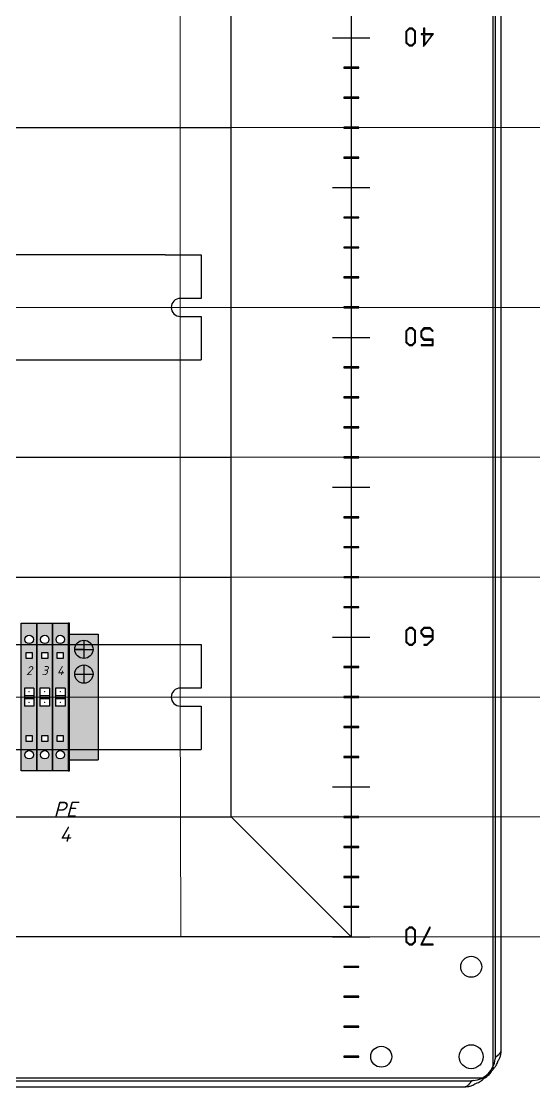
# Model space of a CAD drawing. Header units: millimetres. Extents: x 0 to 53000, y -591 to 24400.
# Drawn here: x 15424.7 to 15595.8, y 2421.8 to 2777.3 of the extents above; entities that cross this region are included whole.
import ezdxf
from ezdxf.enums import TextEntityAlignment as Align

# ---------------------------------------------------------------- set-up
doc = ezdxf.new("R2010")
doc.units = ezdxf.units.MM
doc.layers.add('КК перф 40х60', color=6, linetype='Continuous', lineweight=30)
doc.layers.add('Основная', color=7, linetype='Continuous', lineweight=30)
doc.layers.add('Привязки', color=2, linetype='Continuous', lineweight=0, plot=False, transparency=0.8)
doc.styles.add('текст', font='isocpeui.ttf')

# ---------------------------------------------------------------- blocks, each defined once
blk = doc.blocks.new('Стопор на DIN')
at = {"layer": 'Основная', "true_color": 0x939598}
h = blk.add_hatch(color=252, dxfattribs=at)
h.dxf.hatch_style = 1
h.paths.add_polyline_path([(0, 21), (-9.5, 21), (-9.5, -21), (0, -21)])
at = {"layer": 'Основная'}
for p, q in [((-9.5, -21), (-9.5, 21)), ((-9.5, 21), (0, 21)), ((-4.75, 18.97), (-4.75, 12.87)), ((0, 21), (0, -21)), ((-4.75, 15.92), (-7.8, 15.92)), ((-7.8, 15.92), (-1.7, 15.92)), ((-4.75, 10.71), (-4.75, 4.6)), ((-7.8, 7.66), (-1.7, 7.66)), ((-9.5, -21), (0, -21))]:
    blk.add_line(p, q, dxfattribs=at)
for centre in [(-4.75, 15.92), (-4.75, 7.66)]:
    blk.add_circle(centre, 3.05, dxfattribs=at)
blk = doc.blocks.new('Заглушка КПИ зеленая 1.5-2.5')
at = {"layer": 'Основная'}
h = blk.add_hatch(color=3, dxfattribs=at)
h.dxf.hatch_style = 1
h.paths.add_polyline_path([(2212.92, 559.35), (2213.42, 559.35), (2213.42, 608.65), (2212.92, 608.65)])
for p, q in [((2212.92, 608.65), (2212.92, 559.35)), ((2213.42, 608.65), (2212.92, 608.65)), ((2213.42, 559.35), (2213.42, 608.65)), ((2212.92, 559.35), (2213.42, 559.35))]:
    blk.add_line(p, q, dxfattribs=at)
blk = doc.blocks.new('КПИ 2-2.5')
at = {"layer": 'Основная'}
for p, q in [((0, -24.65), (0, 24.65)), ((0, 24.65), (5.2, 24.65)), ((5.2, 24.65), (5.2, -24.65)), ((2.6, 3), (1.025, 3)), ((1.025, 3), (1.025, 0)), ((1.025, 0.5), (4.175, 0.5)), ((1.025, 0.5), (4.175, 0.5)), ((1.025, 0), (1.025, -3)), ((4.175, 3), (2.6, 3)), ((4.175, 3), (4.175, 0)), ((4.175, 0), (4.175, -3)), ((4.175, -0.5), (1.025, -0.5)), ((1.025, -0.5), (4.175, -0.5)), ((2.6, -3), (1.025, -3)), ((4.175, -3), (2.6, -3)), ((5.2, -24.65), (0, -24.65))]:
    blk.add_line(p, q, dxfattribs=at)
for points in [[(1.6, 14.825), (3.6, 14.825), (3.6, 12.825), (1.6, 12.825)], [(1.6, -12.825), (3.6, -12.825), (3.6, -14.825), (1.6, -14.825)]]:
    blk.add_lwpolyline(points, close=True, dxfattribs=at)
for centre in [(2.6, 19.2375), (2.6, -19.2375)]:
    blk.add_circle(centre, 1.4187, dxfattribs=at)
blk = doc.blocks.new('КПИ 2-2.5 ЖЗ')
at = {"layer": 'Основная', "true_color": 0x939598}
h = blk.add_hatch(color=252, dxfattribs=at)
h.set_gradient(color1=(19, 103, 52), color2=(200, 201, 45), rotation=45, name='CYLINDER')
h.paths.add_polyline_path([(5.2, 24.65), (0, 24.65), (0, 0), (1.03, 0), (1.03, 3), (2.6, 3), (4.17, 3), (4.17, -3), (5.2, -3)])
h.paths.add_polyline_path([(1.6, 12.82), (1.6, 14.82), (3.6, 14.82), (3.6, 12.82)], flags=16)
edge = h.paths.add_edge_path(flags=16)
edge.add_arc((2.6, 19.24), 1.42, 0, 360)
at = {"layer": 'Основная'}
h = blk.add_hatch(color=256, dxfattribs=at)
h.set_gradient(color1=(200, 201, 45), color2=(19, 103, 52), rotation=45, name='CYLINDER')
h.paths.add_polyline_path([(5.2, 0), (4.17, 0), (4.17, -3), (2.6, -3), (1.03, -3), (1.03, 3), (0, 3), (0, -24.65), (5.2, -24.65)])
h.paths.add_polyline_path([(3.6, -12.82), (3.6, -14.82), (1.6, -14.82), (1.6, -12.82)], flags=16)
edge = h.paths.add_edge_path(flags=16)
edge.add_arc((2.6, -19.24), 1.42, 0, 360)
at = {"layer": 'Привязки'}
for centre in [(2.6, 1.75), (2.6, -1.75)]:
    blk.add_circle(centre, 0.00000908, dxfattribs=at)
for p in [(2.6, 1.75), (2.6, 1.75), (2.6, 1.75), (2.6, 1.75), (2.6, 1.75), (2.6, 1.75), (2.6, -1.75), (2.6, -1.75), (2.6, -1.75), (2.6, -1.75), (2.6, -1.75), (2.6, -1.75)]:
    blk.add_point(p, dxfattribs=at)
at = {"layer": 'Основная'}
blk.add_blockref('КПИ 2-2.5', (0, 0), dxfattribs=at)

msp = doc.modelspace()

# ---------------------------------------------------------------- linework, layer by layer
at = {"layer": 'КК перф 40х60'}
for p, q in [((15534.65596, 3121.84891), (15534.65596, 2471.8489)), ((15494.65596, 2511.84891), (15494.65596, 3081.84891)), ((15124.62297, 2741.8489), (15494.62298, 2741.84893)), ((15124.65596, 2631.84891), (15494.65596, 2631.84891)), ((15124.65596, 2591.84891), (15494.65596, 2591.84891)), ((15124.65596, 2511.8489), (15494.65596, 2511.84891)), ((15494.65596, 2511.84891), (15534.65596, 2471.8489)), ((15534.65596, 2471.8489), (15084.65596, 2471.8489))]:
    msp.add_line(p, q, dxfattribs=at)
at = {"layer": 'Основная', "linetype": 'Continuous'}
for p, q in [((15581.85595, 3166.17028), (15581.85595, 2427.52753)), ((15581.85595, 3166.17028), (15581.85595, 2427.52753)), ((15582.75595, 2431.71183), (15582.75595, 3161.98598)), ((15582.75595, 2431.71183), (15582.75595, 3161.98598)), ((15584.65596, 2433.63525), (15584.65596, 3160.06256)), ((15584.65596, 2433.63525), (15584.65596, 3160.06256)), ((15584.65596, 2433.94892), (15584.65596, 3159.74889)), ((15584.65596, 2433.94892), (15584.65596, 3159.74889)), ((15553.95039, 2774.98814), (15552.89047, 2773.94577)), ((15552.89047, 2773.94577), (15552.89047, 2770.12254)), ((15553.24378, 2773.90482), (15554.11067, 2774.77288)), ((15553.24378, 2770.20678), (15553.24378, 2773.90482)), ((15555.06414, 2774.98814), (15553.95039, 2774.98814)), ((15554.11067, 2774.77288), (15554.9027, 2774.77288)), ((15554.9027, 2774.77288), (15555.74735, 2773.92822)), ((15556.0995, 2773.96916), (15555.06414, 2774.98814)), ((15555.74735, 2773.92822), (15555.74735, 2770.18338)), ((15556.0995, 2770.09797), (15556.0995, 2773.96916)), ((15557.91869, 2773.14088), (15557.91869, 2772.86712)), ((15558.80547, 2773.14088), (15557.91869, 2773.14088)), ((15557.91869, 2772.86712), (15558.80547, 2772.86712)), ((15558.80547, 2774.98814), (15558.80547, 2773.14088)), ((15559.15878, 2774.98814), (15558.80547, 2774.98814)), ((15558.80547, 2768.9234), (15562.08002, 2773.14088)), ((15558.80547, 2772.86712), (15558.80547, 2768.9234)), ((15559.15878, 2773.14088), (15559.15878, 2774.98814)), ((15562.08002, 2773.14088), (15559.15878, 2773.14088)), ((15559.15878, 2772.86946), (15561.60035, 2772.86946)), ((15561.60035, 2772.86946), (15559.15878, 2769.46155)), ((15559.15878, 2769.46155), (15559.15878, 2772.86946)), ((15552.89047, 2770.12254), (15553.95157, 2769.07315)), ((15554.11185, 2769.33403), (15553.24378, 2770.20678)), ((15553.95157, 2769.07315), (15555.0618, 2769.07315)), ((15554.90152, 2769.33403), (15554.11185, 2769.33403)), ((15555.74735, 2770.18338), (15554.90152, 2769.33403)), ((15555.0618, 2769.07315), (15556.0995, 2770.09797)), ((15532.15595, 2761.9989), (15532.15595, 2761.69891)), ((15537.15596, 2761.9989), (15532.15595, 2761.9989)), ((15537.15596, 2761.69891), (15537.15596, 2761.9989)), ((15532.15595, 2761.69891), (15537.15596, 2761.69891)), ((15537.15596, 2751.99891), (15532.15595, 2751.99891)), ((15532.15595, 2751.99891), (15532.15595, 2751.6989)), ((15532.15595, 2751.6989), (15537.15596, 2751.6989)), ((15537.15596, 2751.6989), (15537.15596, 2751.99891)), ((15532.15595, 2741.9989), (15532.15595, 2741.69891)), ((15537.15596, 2741.9989), (15532.15595, 2741.9989)), ((15532.15595, 2741.69891), (15537.15596, 2741.69891)), ((15537.15596, 2741.69891), (15537.15596, 2741.9989)), ((15532.15595, 2731.9989), (15532.15595, 2731.6989)), ((15537.15596, 2731.9989), (15532.15595, 2731.9989)), ((15532.15595, 2731.6989), (15537.15596, 2731.6989)), ((15537.15596, 2731.6989), (15537.15596, 2731.9989)), ((15532.15595, 2711.99891), (15532.15595, 2711.6989)), ((15537.15596, 2711.99891), (15532.15595, 2711.99891)), ((15532.15595, 2711.6989), (15537.15596, 2711.6989)), ((15537.15596, 2711.6989), (15537.15596, 2711.99891)), ((15532.15595, 2701.9989), (15532.15595, 2701.6989)), ((15537.15596, 2701.9989), (15532.15595, 2701.9989)), ((15532.15595, 2701.6989), (15537.15596, 2701.6989)), ((15537.15596, 2701.6989), (15537.15596, 2701.9989)), ((15532.15595, 2691.9989), (15532.15595, 2691.69891)), ((15537.15596, 2691.9989), (15532.15595, 2691.9989)), ((15532.15595, 2691.69891), (15537.15596, 2691.69891)), ((15537.15596, 2691.69891), (15537.15596, 2691.9989)), ((15532.15595, 2681.99891), (15532.15595, 2681.69891)), ((15537.15596, 2681.99891), (15532.15595, 2681.99891)), ((15532.15595, 2681.69891), (15537.15596, 2681.69891)), ((15537.15596, 2681.69891), (15537.15596, 2681.99891)), ((15553.95039, 2675.01694), (15552.89047, 2673.97456)), ((15552.89047, 2673.97456), (15552.89047, 2670.15133)), ((15553.24378, 2673.93361), (15554.11067, 2674.80168)), ((15553.24378, 2670.23557), (15553.24378, 2673.93361)), ((15555.06414, 2675.01694), (15553.95039, 2675.01694)), ((15554.11067, 2674.80168), (15554.9027, 2674.80168)), ((15554.9027, 2674.80168), (15555.74735, 2673.95702)), ((15556.0995, 2673.99796), (15555.06414, 2675.01694)), ((15555.74735, 2673.95702), (15555.74735, 2670.21218)), ((15556.0995, 2670.12678), (15556.0995, 2673.99796)), ((15558.91311, 2675.01694), (15557.85317, 2673.97222)), ((15557.85317, 2673.97222), (15557.85317, 2672.022)), ((15558.20532, 2673.88916), (15559.07572, 2674.74436)), ((15558.20532, 2672.11443), (15558.20532, 2673.88916)), ((15560.97915, 2675.01694), (15558.91311, 2675.01694)), ((15559.07572, 2674.74436), (15560.81768, 2674.74436)), ((15560.81768, 2674.74436), (15561.8039, 2673.82247)), ((15561.99929, 2673.98977), (15560.97915, 2675.01694)), ((15561.8039, 2673.82247), (15561.99929, 2673.98977)), ((15552.89047, 2670.15133), (15553.95157, 2669.10194)), ((15554.11185, 2669.36282), (15553.24378, 2670.23557)), ((15555.74735, 2670.21218), (15554.90152, 2669.36282)), ((15555.0618, 2669.10194), (15556.0995, 2670.12678)), ((15557.85317, 2672.022), (15558.91193, 2670.97377)), ((15559.07572, 2671.25806), (15558.20532, 2672.11443)), ((15558.91193, 2670.97377), (15561.66237, 2670.97377)), ((15562.01448, 2671.25806), (15559.07572, 2671.25806)), ((15561.66237, 2670.97377), (15561.66237, 2669.37336)), ((15562.01448, 2669.10194), (15562.01448, 2671.25806)), ((15553.95157, 2669.10194), (15555.0618, 2669.10194)), ((15554.90152, 2669.36282), (15554.11185, 2669.36282)), ((15557.91869, 2669.37336), (15557.91869, 2669.10194)), ((15561.66237, 2669.37336), (15557.91869, 2669.37336)), ((15557.91869, 2669.10194), (15562.01448, 2669.10194)), ((15532.15595, 2661.99891), (15532.15595, 2661.6989)), ((15537.15596, 2661.99891), (15532.15595, 2661.99891)), ((15532.15595, 2661.6989), (15537.15596, 2661.6989)), ((15537.15596, 2661.6989), (15537.15596, 2661.99891)), ((15537.15596, 2651.9989), (15532.15595, 2651.9989)), ((15532.15595, 2651.9989), (15532.15595, 2651.6989)), ((15537.15596, 2651.6989), (15537.15596, 2651.9989)), ((15532.15595, 2651.6989), (15537.15596, 2651.6989)), ((15532.15595, 2641.9989), (15532.15595, 2641.69891)), ((15537.15596, 2641.9989), (15532.15595, 2641.9989)), ((15532.15595, 2641.69891), (15537.15596, 2641.69891)), ((15537.15596, 2641.69891), (15537.15596, 2641.9989)), ((15532.15595, 2631.99891), (15532.15595, 2631.6989)), ((15537.15596, 2631.99891), (15532.15595, 2631.99891)), ((15532.15595, 2631.6989), (15537.15596, 2631.6989)), ((15537.15596, 2631.6989), (15537.15596, 2631.99891)), ((15532.15595, 2611.9989), (15532.15595, 2611.69891)), ((15537.15596, 2611.9989), (15532.15595, 2611.9989)), ((15532.15595, 2611.69891), (15537.15596, 2611.69891)), ((15537.15596, 2611.69891), (15537.15596, 2611.9989)), ((15532.15595, 2601.99891), (15532.15595, 2601.6989)), ((15537.15596, 2601.99891), (15532.15595, 2601.99891)), ((15537.15596, 2601.6989), (15537.15596, 2601.99891)), ((15532.15595, 2601.6989), (15537.15596, 2601.6989)), ((15532.15595, 2591.9989), (15532.15595, 2591.69891)), ((15537.15596, 2591.9989), (15532.15595, 2591.9989)), ((15532.15595, 2591.69891), (15537.15596, 2591.69891)), ((15537.15596, 2591.69891), (15537.15596, 2591.9989)), ((15532.15595, 2581.99891), (15532.15595, 2581.69891)), ((15537.15596, 2581.99891), (15532.15595, 2581.99891)), ((15532.15595, 2581.69891), (15537.15596, 2581.69891)), ((15537.15596, 2581.69891), (15537.15596, 2581.99891)), ((15553.95039, 2575.04575), (15552.89047, 2574.00337)), ((15552.89047, 2574.00337), (15552.89047, 2570.18014)), ((15553.24378, 2573.96242), (15554.11067, 2574.83048)), ((15553.24378, 2570.26437), (15553.24378, 2573.96242)), ((15555.06414, 2575.04575), (15553.95039, 2575.04575)), ((15554.11067, 2574.83048), (15554.9027, 2574.83048)), ((15554.9027, 2574.83048), (15555.74735, 2573.98581)), ((15556.0995, 2574.02676), (15555.06414, 2575.04575)), ((15555.74735, 2573.98581), (15555.74735, 2570.24097)), ((15556.0995, 2570.15557), (15556.0995, 2574.02676)), ((15558.91311, 2575.04575), (15557.85317, 2574.00337)), ((15557.85317, 2574.00337), (15557.85317, 2572.99959)), ((15558.20532, 2573.96242), (15559.07688, 2574.83048)), ((15558.20532, 2573.12008), (15558.20532, 2573.96242)), ((15560.97915, 2575.04575), (15558.91311, 2575.04575)), ((15559.07688, 2574.83048), (15560.81768, 2574.83048)), ((15560.81768, 2574.83048), (15561.66237, 2573.98581)), ((15562.01448, 2574.02676), (15560.97915, 2575.04575)), ((15561.66237, 2573.98581), (15561.66237, 2572.25203)), ((15562.01448, 2571.09266), (15562.01448, 2574.02676)), ((15552.89047, 2570.18014), (15553.95157, 2569.13075)), ((15554.11185, 2569.39162), (15553.24378, 2570.26437)), ((15555.74735, 2570.24097), (15554.90152, 2569.39162)), ((15555.0618, 2569.13075), (15556.0995, 2570.15557)), ((15557.85317, 2572.99959), (15558.91427, 2571.95253)), ((15559.07806, 2572.25203), (15558.20532, 2573.12008)), ((15558.91427, 2571.95253), (15561.66237, 2571.95253)), ((15561.66237, 2572.25203), (15559.07806, 2572.25203)), ((15561.66237, 2571.18274), (15559.86305, 2569.40333)), ((15560.02333, 2569.13075), (15562.01448, 2571.09266)), ((15561.66237, 2571.95253), (15561.66237, 2571.18274)), ((15553.95157, 2569.13075), (15555.0618, 2569.13075)), ((15554.90152, 2569.39162), (15554.11185, 2569.39162)), ((15558.87216, 2569.40333), (15558.87216, 2569.13075)), ((15559.86305, 2569.40333), (15558.87216, 2569.40333)), ((15558.87216, 2569.13075), (15560.02333, 2569.13075)), ((15537.15596, 2561.9989), (15532.15595, 2561.9989)), ((15532.15595, 2561.9989), (15532.15595, 2561.69891)), ((15532.15595, 2561.69891), (15537.15596, 2561.69891)), ((15537.15596, 2561.69891), (15537.15596, 2561.9989)), ((15532.15595, 2551.99891), (15532.15595, 2551.6989)), ((15537.15596, 2551.99891), (15532.15595, 2551.99891)), ((15532.15595, 2551.6989), (15537.15596, 2551.6989)), ((15537.15596, 2551.6989), (15537.15596, 2551.99891)), ((15532.15595, 2541.9989), (15532.15595, 2541.69891)), ((15537.15596, 2541.9989), (15532.15595, 2541.9989)), ((15532.15595, 2541.69891), (15537.15596, 2541.69891)), ((15537.15596, 2541.69891), (15537.15596, 2541.9989)), ((15532.15595, 2531.99891), (15532.15595, 2531.69889)), ((15537.15596, 2531.99891), (15532.15595, 2531.99891)), ((15532.15595, 2531.69889), (15537.15596, 2531.69889)), ((15537.15596, 2531.69889), (15537.15596, 2531.99891)), ((15532.15595, 2511.9989), (15532.15595, 2511.69891)), ((15537.15596, 2511.9989), (15532.15595, 2511.9989)), ((15532.15595, 2511.69891), (15537.15596, 2511.69891)), ((15537.15596, 2511.69891), (15537.15596, 2511.9989)), ((15537.15596, 2501.99891), (15532.15595, 2501.99891)), ((15532.15595, 2501.99891), (15532.15595, 2501.69889)), ((15532.15595, 2501.69889), (15537.15596, 2501.69889)), ((15537.15596, 2501.69889), (15537.15596, 2501.99891)), ((15532.15595, 2491.99889), (15532.15595, 2491.6989)), ((15537.15596, 2491.99889), (15532.15595, 2491.99889)), ((15537.15596, 2491.6989), (15537.15596, 2491.99889)), ((15532.15595, 2491.6989), (15537.15596, 2491.6989)), ((15532.15595, 2481.9989), (15532.15595, 2481.69891)), ((15537.15596, 2481.9989), (15532.15595, 2481.9989)), ((15532.15595, 2481.69891), (15537.15596, 2481.69891)), ((15537.15596, 2481.69891), (15537.15596, 2481.9989)), ((15553.95039, 2475.07454), (15552.89047, 2474.03215)), ((15552.89047, 2474.03215), (15552.89047, 2470.20892)), ((15553.24378, 2473.99123), (15554.11067, 2474.85928)), ((15553.24378, 2470.29318), (15553.24378, 2473.99123)), ((15555.06414, 2475.07454), (15553.95039, 2475.07454)), ((15554.11067, 2474.85928), (15554.9027, 2474.85928)), ((15554.9027, 2474.85928), (15555.74735, 2474.01462)), ((15556.0995, 2474.05557), (15555.06414, 2475.07454)), ((15555.74735, 2474.01462), (15555.74735, 2470.26978)), ((15556.0995, 2470.18437), (15556.0995, 2474.05557)), ((15560.78845, 2475.07454), (15557.8134, 2469.15953)), ((15558.24392, 2469.43213), (15561.05402, 2474.96809)), ((15561.05402, 2474.96809), (15560.78845, 2475.07454)), ((15552.89047, 2470.20892), (15553.95157, 2469.15953)), ((15554.11185, 2469.42041), (15553.24378, 2470.29318)), ((15553.95157, 2469.15953), (15555.0618, 2469.15953)), ((15554.90152, 2469.42041), (15554.11185, 2469.42041)), ((15555.74735, 2470.26978), (15554.90152, 2469.42041)), ((15555.0618, 2469.15953), (15556.0995, 2470.18437)), ((15557.8134, 2469.15953), (15561.9525, 2469.15953)), ((15561.9525, 2469.43213), (15558.24392, 2469.43213)), ((15561.9525, 2469.15953), (15561.9525, 2469.43213)), ((15532.15595, 2461.99889), (15532.15595, 2461.6989)), ((15537.15596, 2461.99889), (15532.15595, 2461.99889)), ((15532.15595, 2461.6989), (15537.15596, 2461.6989)), ((15537.15596, 2461.6989), (15537.15596, 2461.99889)), ((15532.15595, 2451.9989), (15532.15595, 2451.69891)), ((15537.15596, 2451.9989), (15532.15595, 2451.9989)), ((15532.15595, 2451.69891), (15537.15596, 2451.69891)), ((15537.15596, 2451.69891), (15537.15596, 2451.9989)), ((15532.15595, 2441.99891), (15532.15595, 2441.69889)), ((15537.15596, 2441.99891), (15532.15595, 2441.99891)), ((15537.15596, 2441.69889), (15537.15596, 2441.99891)), ((15532.15595, 2441.69889), (15537.15596, 2441.69889)), ((15532.15595, 2431.99889), (15532.15595, 2431.6989)), ((15537.15596, 2431.99889), (15532.15595, 2431.99889)), ((15532.15595, 2431.6989), (15537.15596, 2431.6989)), ((15537.15596, 2431.6989), (15537.15596, 2431.99889)), ((15578.97731, 2424.64889), (15040.33461, 2424.64889)), ((15578.97731, 2424.64889), (15040.33461, 2424.64889)), ((15044.51891, 2423.74889), (15574.793, 2423.74889)), ((15044.51891, 2423.74889), (15574.793, 2423.74889)), ((15046.44229, 2421.8489), (15572.86962, 2421.8489)), ((15046.44229, 2421.8489), (15572.86962, 2421.8489)), ((15046.75596, 2421.8489), (15572.56567, 2421.8489)), ((15046.75596, 2421.8489), (15572.56567, 2421.8489))]:
    msp.add_line(p, q, dxfattribs=at)
at = {"layer": 'Основная'}
for p, q in [((15528.40596, 2771.8489), (15540.90597, 2771.8489)), ((15528.40596, 2721.8489), (15540.90597, 2721.8489)), ((15472.65595, 2699.34889), (15219.7825, 2699.34889)), ((15472.65595, 2699.34889), (15484.65595, 2699.34889)), ((15484.65595, 2699.3489), (15484.65595, 2684.8489)), ((15484.65595, 2684.8489), (15477.65595, 2684.8489)), ((15477.65595, 2678.8489), (15484.65595, 2678.8489)), ((15484.65595, 2678.8489), (15484.65595, 2664.3489)), ((15528.40596, 2671.84891), (15540.90596, 2671.84891)), ((15219.7825, 2664.34889), (15472.65595, 2664.34889)), ((15472.65595, 2664.34889), (15484.65595, 2664.3489)), ((15528.40596, 2621.84891), (15540.90596, 2621.84891)), ((15528.40596, 2571.84891), (15540.90596, 2571.84891)), ((15134.65595, 2569.34891), (15484.65595, 2569.34891)), ((15484.65595, 2569.34891), (15484.65595, 2554.84891)), ((15484.65595, 2554.84891), (15477.65595, 2554.84891)), ((15477.65595, 2548.84891), (15484.65595, 2548.84891)), ((15484.65595, 2548.84891), (15484.65595, 2534.34891)), ((15134.65595, 2534.34891), (15484.65595, 2534.34891)), ((15528.40596, 2521.84891), (15540.90596, 2521.84891)), ((15528.40596, 2471.84891), (15540.90596, 2471.84891))]:
    msp.add_line(p, q, dxfattribs=at)
at = {"layer": 'Основная', "linetype": 'Continuous'}
for centre, radius in [((15574.65596, 2461.8489), 3.5), ((15574.65596, 2461.8489), 3.5), ((15544.65596, 2431.8489), 3.5), ((15544.65596, 2431.8489), 3.5), ((15574.65596, 2431.8489), 4), ((15574.65596, 2431.8489), 4), ((15574.65596, 2431.8489), 4), ((15574.65596, 2431.8489), 4)]:
    msp.add_circle(centre, radius, dxfattribs=at)
at = {"layer": 'Основная'}
for centre, start, end in [((15477.65595, 2681.8489), 90, 180), ((15477.65595, 2681.8489), 180, 270), ((15477.65595, 2551.84891), 90, 180), ((15477.65595, 2551.84891), 180, 270)]:
    msp.add_arc(centre, 3, start, end, dxfattribs=at)
at = {"layer": 'Основная', "linetype": 'Continuous'}
for centre, radius, start, end in [((15584.61839, 2430.98291), 2, 158.6251722, 175.0319909), ((15584.61839, 2430.98291), 2, 158.6251722, 175.0319909), ((15574.65596, 2431.8489), 8, 274.9680091, 355.0319909), ((15574.65596, 2431.8489), 8, 274.9680091, 355.0319909), ((15574.94596, 2431.5589), 8, 300.2597234, 329.7402766), ((15574.94596, 2431.5589), 8, 300.2597234, 329.7402766), ((15575.52195, 2421.88647), 2, 94.9680091, 111.3748278), ((15575.52195, 2421.88647), 2, 94.9680091, 111.3748278)]:
    msp.add_arc(centre, radius, start, end, dxfattribs=at)
for points, knots in [([(15582.75595, 2431.71183), (15582.81714, 2431.7577), (15582.90892, 2431.82649), (15583.03038, 2431.91819), (15583.12084, 2431.98693), (15583.21042, 2432.05569), (15583.29896, 2432.12442), (15583.38621, 2432.19318), (15583.47201, 2432.26191), (15583.55612, 2432.33069), (15583.63838, 2432.39944), (15583.7186, 2432.46818), (15583.79658, 2432.53691), (15583.87212, 2432.60566), (15583.94504, 2432.67442), (15584.01522, 2432.74317), (15584.08247, 2432.81189), (15584.14658, 2432.88066), (15584.2075, 2432.9494), (15584.265, 2433.01817), (15584.31903, 2433.08691), (15584.36939, 2433.15564), (15584.41598, 2433.22439), (15584.45875, 2433.29314), (15584.49748, 2433.3619), (15584.53224, 2433.43065), (15584.56278, 2433.49938), (15584.58918, 2433.56813), (15584.61126, 2433.63689), (15584.62905, 2433.70564), (15584.64239, 2433.7744), (15584.65336, 2433.85545), (15584.65498, 2433.91364), (15584.65596, 2433.94892)], [0, 0, 0, 0, 0.061496703, 0.092230351, 0.122966846, 0.153699918, 0.184425596, 0.215158567, 0.245893305, 0.276621049, 0.307352626, 0.338089429, 0.368817703, 0.399551418, 0.430282148, 0.461015953, 0.491743078, 0.522474047, 0.553206781, 0.583937695, 0.614673175, 0.645399355, 0.676131928, 0.70686479, 0.737596402, 0.768330775, 0.799056925, 0.829791094, 0.860522439, 0.891255148, 0.921988254, 0.952716725, 1, 1, 1, 1]), ([(15582.75595, 2431.71183), (15582.81714, 2431.7577), (15582.90892, 2431.82649), (15583.03038, 2431.91819), (15583.12084, 2431.98693), (15583.21042, 2432.05569), (15583.29896, 2432.12442), (15583.38621, 2432.19318), (15583.47201, 2432.26191), (15583.55612, 2432.33069), (15583.63838, 2432.39944), (15583.7186, 2432.46818), (15583.79658, 2432.53691), (15583.87212, 2432.60566), (15583.94504, 2432.67442), (15584.01522, 2432.74317), (15584.08247, 2432.81189), (15584.14658, 2432.88066), (15584.2075, 2432.9494), (15584.265, 2433.01817), (15584.31903, 2433.08691), (15584.36939, 2433.15564), (15584.41598, 2433.22439), (15584.45875, 2433.29314), (15584.49748, 2433.3619), (15584.53224, 2433.43065), (15584.56278, 2433.49938), (15584.58918, 2433.56813), (15584.61126, 2433.63689), (15584.62905, 2433.70564), (15584.64239, 2433.7744), (15584.65336, 2433.85545), (15584.65498, 2433.91364), (15584.65596, 2433.94892)], [0, 0, 0, 0, 0.061496703, 0.092230351, 0.122966846, 0.153699918, 0.184425596, 0.215158567, 0.245893305, 0.276621049, 0.307352626, 0.338089429, 0.368817703, 0.399551418, 0.430282148, 0.461015953, 0.491743078, 0.522474047, 0.553206781, 0.583937695, 0.614673175, 0.645399355, 0.676131928, 0.70686479, 0.737596402, 0.768330775, 0.799056925, 0.829791094, 0.860522439, 0.891255148, 0.921988254, 0.952716725, 1, 1, 1, 1]), ([(15583.54613, 2430.29891), (15583.73571, 2430.62716), (15584.11459, 2431.28314), (15584.5498, 2432.39445), (15584.61692, 2433.17893), (15584.65596, 2433.63525)], [0, 0, 0, 0, 0.295276058, 0.590082674, 1, 1, 1, 1]), ([(15583.54613, 2430.29891), (15583.73571, 2430.62716), (15584.11459, 2431.28314), (15584.5498, 2432.39445), (15584.61692, 2433.17893), (15584.65596, 2433.63525)], [0, 0, 0, 0, 0.295276058, 0.590082674, 1, 1, 1, 1]), ([(15581.85595, 2427.52753), (15582.05705, 2427.75792), (15582.45916, 2428.2186), (15583.09176, 2429.11364), (15583.3723, 2429.84548), (15583.54613, 2430.29891)], [0, 0, 0, 0, 0.275666918, 0.551216233, 1, 1, 1, 1]), ([(15581.85595, 2427.52753), (15582.05705, 2427.75792), (15582.45916, 2428.2186), (15583.09176, 2429.11364), (15583.3723, 2429.84548), (15583.54613, 2430.29891)], [0, 0, 0, 0, 0.275666918, 0.551216233, 1, 1, 1, 1]), ([(15576.20596, 2422.95871), (15576.48564, 2423.06166), (15577.04516, 2423.2676), (15577.99777, 2423.79142), (15578.60322, 2424.32142), (15578.97731, 2424.64889)], [0, 0, 0, 0, 0.2763603285, 0.5528809945, 1, 1, 1, 1]), ([(15576.20596, 2422.95871), (15576.48564, 2423.06166), (15577.04516, 2423.2676), (15577.99777, 2423.79142), (15578.60322, 2424.32142), (15578.97731, 2424.64889)], [0, 0, 0, 0, 0.2763603285, 0.5528809945, 1, 1, 1, 1]), ([(15572.56567, 2421.8489), (15572.61142, 2421.85053), (15572.68003, 2421.85297), (15572.77146, 2421.86822), (15572.83999, 2421.88359), (15572.90858, 2421.90348), (15572.97712, 2421.92761), (15573.04566, 2421.95604), (15573.11425, 2421.9886), (15573.18278, 2422.02537), (15573.25137, 2422.06606), (15573.3199, 2422.11077), (15573.38845, 2422.15928), (15573.45703, 2422.21147), (15573.52558, 2422.26729), (15573.5941, 2422.3266), (15573.6627, 2422.38916), (15573.73123, 2422.45495), (15573.79982, 2422.52374), (15573.86835, 2422.59542), (15573.93691, 2422.66977), (15574.00544, 2422.74668), (15574.07403, 2422.82587), (15574.14256, 2422.90729), (15574.21115, 2422.9906), (15574.27969, 2423.07572), (15574.34823, 2423.16243), (15574.41681, 2423.25048), (15574.48536, 2423.33973), (15574.5539, 2423.42992), (15574.62248, 2423.52084), (15574.70215, 2423.62718), (15574.75901, 2423.70335), (15574.793, 2423.74889)], [0, 0, 0, 0, 0.061598475, 0.092376479, 0.12315594, 0.153938957, 0.18471734, 0.215495391, 0.2462769, 0.277055879, 0.307837045, 0.33861819, 0.369397047, 0.400178145, 0.430955511, 0.461738092, 0.492517151, 0.523294834, 0.554079486, 0.584858877, 0.615635863, 0.646415595, 0.677197353, 0.707977163, 0.738756424, 0.769534451, 0.800313497, 0.831097944, 0.861876802, 0.892655212, 0.923438513, 0.954217732, 1, 1, 1, 1]), ([(15572.56567, 2421.8489), (15572.61142, 2421.85053), (15572.68003, 2421.85297), (15572.77146, 2421.86822), (15572.83999, 2421.88359), (15572.90858, 2421.90348), (15572.97712, 2421.92761), (15573.04566, 2421.95604), (15573.11425, 2421.9886), (15573.18278, 2422.02537), (15573.25137, 2422.06606), (15573.3199, 2422.11077), (15573.38845, 2422.15928), (15573.45703, 2422.21147), (15573.52558, 2422.26729), (15573.5941, 2422.3266), (15573.6627, 2422.38916), (15573.73123, 2422.45495), (15573.79982, 2422.52374), (15573.86835, 2422.59542), (15573.93691, 2422.66977), (15574.00544, 2422.74668), (15574.07403, 2422.82587), (15574.14256, 2422.90729), (15574.21115, 2422.9906), (15574.27969, 2423.07572), (15574.34823, 2423.16243), (15574.41681, 2423.25048), (15574.48536, 2423.33973), (15574.5539, 2423.42992), (15574.62248, 2423.52084), (15574.70215, 2423.62718), (15574.75901, 2423.70335), (15574.793, 2423.74889)], [0, 0, 0, 0, 0.061598475, 0.092376479, 0.12315594, 0.153938957, 0.18471734, 0.215495391, 0.2462769, 0.277055879, 0.307837045, 0.33861819, 0.369397047, 0.400178145, 0.430955511, 0.461738092, 0.492517151, 0.523294834, 0.554079486, 0.584858877, 0.615635863, 0.646415595, 0.677197353, 0.707977163, 0.738756424, 0.769534451, 0.800313497, 0.831097944, 0.861876802, 0.892655212, 0.923438513, 0.954217732, 1, 1, 1, 1]), ([(15572.86962, 2421.8489), (15573.19787, 2421.86962), (15573.85386, 2421.91102), (15574.96516, 2422.25904), (15575.74965, 2422.7014), (15576.20596, 2422.95871)], [0, 0, 0, 0, 0.295274865, 0.590082953, 1, 1, 1, 1]), ([(15572.86962, 2421.8489), (15573.19787, 2421.86962), (15573.85386, 2421.91102), (15574.96516, 2422.25904), (15575.74965, 2422.7014), (15576.20596, 2422.95871)], [0, 0, 0, 0, 0.295274865, 0.590082953, 1, 1, 1, 1])]:
    msp.add_open_spline(points, degree=3, knots=knots, dxfattribs=at)
at = {"layer": 'Привязки'}
for p, q in [((15477.65595, 2851.8489), (15477.65595, 2681.84891)), ((16279.31202, 2741.8489), (13378.18473, 2741.8489)), ((15087.15596, 2741.8489), (15532.15595, 2741.8489)), ((16279.31202, 2681.84891), (13378.18473, 2681.84891)), ((15087.15596, 2681.84891), (15532.15595, 2681.84891)), ((15477.65595, 2681.84891), (15477.65595, 2551.84891)), ((16279.31202, 2631.84891), (13378.18473, 2631.84891)), ((16279.31202, 2591.84891), (13378.18473, 2591.84891)), ((15087.15596, 2591.84891), (15532.15595, 2591.84891)), ((16279.31202, 2551.84891), (13378.18473, 2551.84891)), ((15087.15596, 2551.84891), (15532.15595, 2551.84891)), ((15141.65595, 2551.84891), (15477.65595, 2551.84891)), ((15477.65595, 2551.84891), (15477.8609, 2471.8489)), ((16279.31202, 2511.84891), (13378.18473, 2511.84891)), ((16279.31202, 2471.84891), (13378.18473, 2471.84891))]:
    msp.add_line(p, q, dxfattribs=at)

# ---------------------------------------------------------------- block references
at = {"layer": 'Основная', "lineweight": -3}
ref = msp.add_blockref('КПИ 2-2.5 ЖЗ', (15424.66198, 2551.84888), dxfattribs=at)
ref.add_attrib('№', '2', dxfattribs={"layer": '0', "height": 3, "style": 'текст'}).set_placement((15427.26198, 2560.67388), align=Align.MIDDLE_CENTER)
ref = msp.add_blockref('КПИ 2-2.5 ЖЗ', (15429.86198, 2551.84888), dxfattribs=at)
ref.add_attrib('№', '3', dxfattribs={"layer": '0', "height": 3, "style": 'текст'}).set_placement((15432.46198, 2560.67388), align=Align.MIDDLE_CENTER)
ref = msp.add_blockref('КПИ 2-2.5 ЖЗ', (15435.06198, 2551.84887), dxfattribs=at)
ref.add_attrib('№', '4', dxfattribs={"layer": '0', "height": 3, "style": 'текст'}).set_placement((15437.66198, 2560.67387), align=Align.MIDDLE_CENTER)
for name, p in [('Заглушка КПИ зеленая 1.5-2.5', (13227.33848, 1967.84891)), ('Заглушка КПИ зеленая 1.5-2.5', (13227.33848, 1967.84891)), ('Стопор на DIN', (15450.26198, 2551.84891))]:
    msp.add_blockref(name, p, dxfattribs=at)

# ---------------------------------------------------------------- texts
at = {"layer": 'Основная', "insert": (15439.2663, 2516.91705), "char_height": 5, "attachment_point": 2, "style": 'текст'}
msp.add_mtext_dynamic_manual_height_columns('PE\\P4', width=16, gutter_width=200, heights=[0], dxfattribs=at)

doc.saveas('drawing.dxf')
